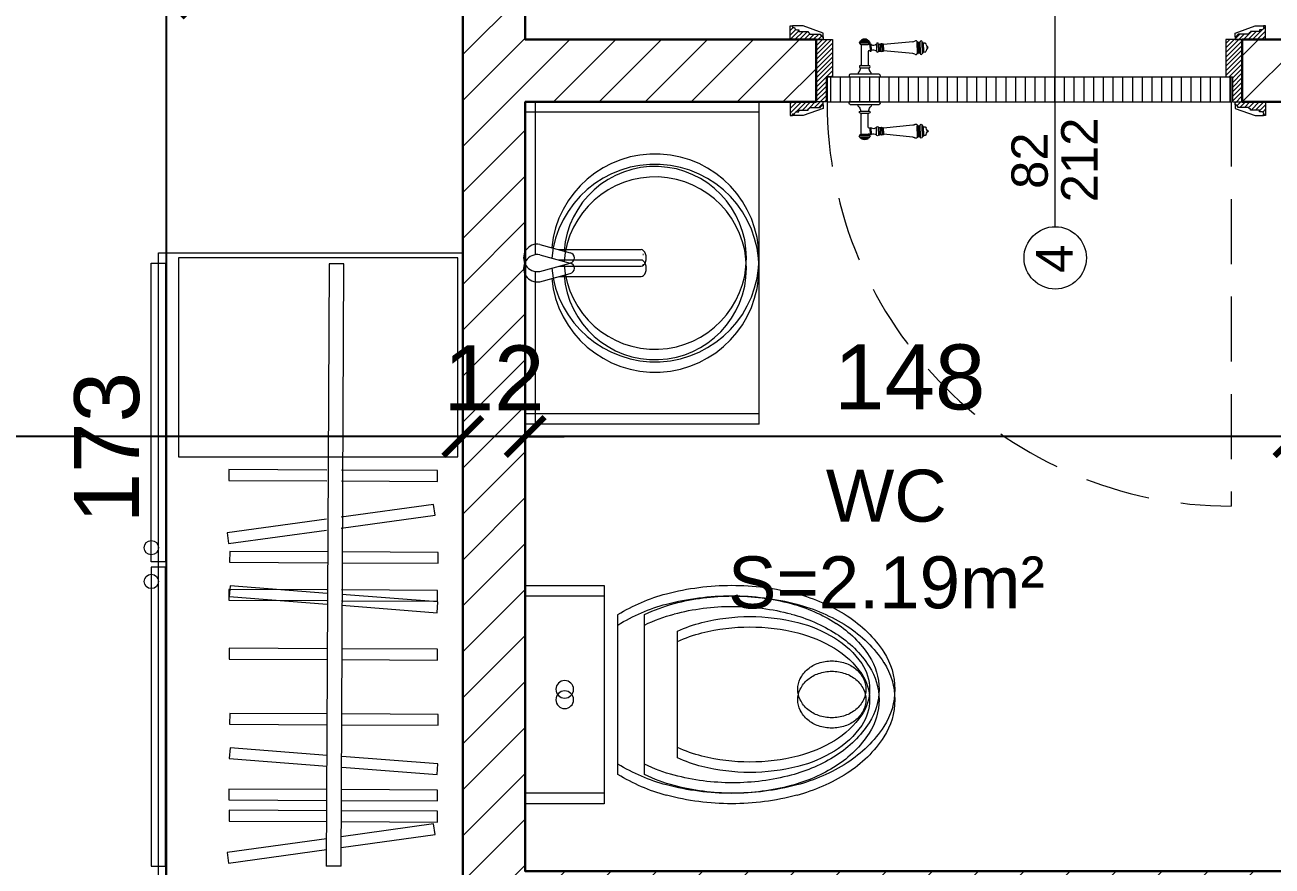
# Model space of a CAD drawing. Header units: feet. Extents: x 92587 to 97987, y -55119 to -48334.
# Drawn here: x 93652.8 to 93892.9, y -51586.4 to -51424.6 of the extents above; entities that cross this region are included whole.
import ezdxf

# ---------------------------------------------------------------- set-up
doc = ezdxf.new("R2010")
doc.units = ezdxf.units.FT
doc.header["$LTSCALE"] = 50
doc.header["$MEASUREMENT"] = 0
doc.linetypes.add('CACHE', pattern=[0.375, 0.25, -0.125])
doc.linetypes.add('CONTINU', pattern=[0])
doc.layers.get('0').update_dxf_attribs({"color": 8})
for name, color, linetype, lineweight in [('BANJO', 160, 'Continuous', 9), ('door', 44, 'Continuous', 5), ('MACONNERIE COUPE', 7, 'Continuous', 30), ('MACONNERIE HACHURE', 253, 'Continuous', 13), ('mobilimi', 8, 'Continuous', 9)]:
    doc.layers.add(name, color=color, linetype=linetype, lineweight=lineweight)
doc.layers.add('BETON COUPE', color=3, linetype='CONTINU')
doc.layers.add('COTE 50ème', color=1, linetype='Continuous')
doc.layers.add('DEMOL', color=7, linetype='Continuous', lineweight=60, true_color=0xa87e00)
doc.styles.add('GENERATED_STYLE_1', font='arial.ttf')
doc.styles.add('RS_TEXT_1.50', font='arial.ttf', dxfattribs={"height": 12.5})
doc.styles.add('RS_TXT_50', font='arial.ttf', dxfattribs={"height": 12.5})
doc.dimstyles.new('RS_50CM_LINEAIRE', dxfattribs={"dimscale": 5, "dimtxt": 12.5, "dimasz": 1.5, "dimexe": 1, "dimexo": 2.5, "dimgap": 1, "dimtad": 1, "dimdec": 1, "dimrnd": 0.5, "dimdsep": 46, "dimtxsty": 'RS_TXT_50', "dimblk1": 'ARCHTICK', "dimblk2": 'ARCHTICK', "dimsah": 1, "dimcen": 2.5, "dimdle": 1, "dimclrt": 4, "dimadec": 0, "dimazin": 2, "dimtfac": 1, "dimtdec": 1, "dimtix": 1, "dimtmove": 2, "dimatfit": 3, "dimfxl": 1, "dimtolj": 1, "dimtzin": 0, "dimarcsym": 0})

# ---------------------------------------------------------------- blocks, each defined once
blk = doc.blocks.new('UniTAZZ_3')
at = {"layer": 'BANJO'}
for p, q in [((-152, 200), (-152, -200)), ((0, 200), (-152, 200)), ((0, -200), (0, 200)), ((-229.8, -144), (-229.8, 143.8)), ((-178.5, -143.6), (-178.5, 143.6)), ((-293.4, -111.7), (-293.4, 111.9)), ((-152, -200), (0, -200))]:
    blk.add_line(p, q, dxfattribs=at)
blk.add_circle((-76, 0), 17, dxfattribs=at)
for centre, radius, start, end in [((-397.3, -291.1), 491.2, 90, 104.7867), ((-397.3, -291.1), 491.2, 75.2133, 90), ((-435.1, -147.6), 342.9, 104.7867, 122.5078), ((-399.2, -261.3), 440.9, 90, 104.7867), ((-399.2, -261.3), 440.9, 75.2133, 90), ((-359.4, -147.6), 342.9, 58.1489, 75.2133), ((-433.2, -132.6), 307.7, 104.7867, 122.5078), ((-365.2, -132.6), 307.7, 63.9053, 75.2133), ((-492.9, -57), 235.4, 122.5078, 146.9765), ((-485, -51.2), 211.3, 122.5078, 146.9765), ((-462, -120.6), 256.9, 104.1209, 121.2723), ((-432.4, -238.1), 378.1, 90, 104.1209), ((-432.4, -238.1), 378.1, 75.8791, 90), ((-402.8, -120.6), 256.9, 64.7964, 75.8791), ((-507, -46.4), 170.2, 121.2723, 145.7058), ((-580.5, 0), 130.9, 146.9765, 180), ((-563.6, -0.1), 117.5, 146.9765, 180), ((-575.2, 0.1), 87.7, 145.7058, 180), ((-594.2, -11.9), 66, 109.092, 129.8827), ((-590.2, -23.4), 78.1, 90, 109.092), ((-590.2, -23.4), 78.1, 70.908, 90), ((-586.2, -11.9), 66, 50.1173, 70.908), ((-600.3, -4.6), 56.5, 129.8827, 153.6325), ((-580.1, -4.6), 56.5, 26.3675, 50.1173), ((-580.5, 0), 130.9, 180, 213.0235), ((-575.2, 0.1), 87.7, 180, 214.2942), ((-609.7, 0.1), 46, 153.6325, 180), ((-609.7, 0.1), 46, 180, 206.3675), ((-570.7, 0.1), 46, 0, 26.3675), ((-570.7, 0.1), 46, 333.6325, 0), ((-563.6, -0.1), 117.5, 180, 213.0235), ((-600.3, 4.7), 56.5, 206.3675, 230.1173), ((-580.1, 4.7), 56.5, 309.8827, 333.6325), ((-594.2, 12), 66, 230.1173, 250.908), ((-586.2, 12), 66, 289.092, 309.8827), ((-492.9, 57), 235.4, 213.0235, 237.4922), ((-485, 51), 211.3, 213.0235, 237.4922), ((-507, 46.6), 170.2, 214.2942, 238.7277), ((-590.2, 23.5), 78.1, 250.908, 270), ((-590.2, 23.5), 78.1, 270, 289.092), ((-462, 120.7), 256.9, 238.7277, 255.8791), ((-402.8, 120.7), 256.9, 284.1209, 295.2036), ((-435.1, 147.6), 342.9, 237.4922, 255.2133), ((-433.2, 132.3), 307.7, 237.4922, 255.2133), ((-432.4, 238.2), 378.1, 255.8791, 270), ((-432.4, 238.2), 378.1, 270, 284.1209), ((-365.2, 132.3), 307.7, 284.7867, 296.0947), ((-359.4, 147.6), 342.9, 284.7867, 301.8511), ((-399.2, 261.1), 440.9, 255.2133, 270), ((-399.2, 261.1), 440.9, 270, 284.7867), ((-397.3, 291.1), 491.2, 255.2133, 270), ((-397.3, 291.1), 491.2, 270, 284.7867)]:
    blk.add_arc(centre, radius, start, end, dxfattribs=at)
blk = doc.blocks.new('Lav60')
at = {"layer": 'BANJO', "linetype": 'Continuous'}
for p, q in [((-54.27, 55.4), (-54.27, 84.18)), ((-54.27, 84.18), (-54.27, 55.4)), ((-52.27, 56.8), (-52.27, 84.18)), ((-9.27, 24.18), (-9.27, 84.18)), ((-51.47, 56.78), (-45.6, 55.16)), ((-47.77, 55.78), (-31.97, 55.78)), ((-54.27, 24.18), (-54.27, 52.96)), ((-54.27, 52.96), (-54.27, 24.18)), ((-51.47, 51.58), (-45.6, 53.19)), ((-31.61, 54.81), (-31.61, 54.8)), ((-31.5, 54.81), (-31.61, 54.81)), ((-31.61, 54.8), (-31.5, 54.8)), ((-31.5, 54.8), (-31.5, 54.81)), ((-52.27, 24.18), (-52.27, 51.56)), ((-47.79, 52.59), (-31.97, 52.59))]:
    blk.add_line(p, q, dxfattribs=at)
at = {"layer": 'BANJO'}
for p, q in [((-9.27, 84.18), (-54.27, 84.18)), ((-9.27, 24.18), (-9.27, 84.18)), ((-9.27, 24.18), (-54.27, 24.18))]:
    blk.add_line(p, q, dxfattribs=at)
at = {"layer": 'BANJO', "linetype": 'Continuous'}
for centre, radius, start, end in [((-29.27, 54.18), 20, 185.6501, 174.3498), ((-29.27, 54.18), 17.58, 184.3007, 175.6991), ((-51.93, 54.18), 2.64, 79.9737, 280.0262), ((-45.78, 54.18), 1, 280.3543, 79.6456)]:
    blk.add_arc(centre, radius, start, end, dxfattribs=at)
blk.add_ellipse((-31.97, 54.18), major_axis=(0, -1.59), ratio=0.623935, start_param=0, end_param=3.141593, dxfattribs=at)
blk = doc.blocks.new('door900')
at = {"color": 0}
for p, q in [((-9.3, 67.7), (9.3, 67.7)), ((9.3, 65.2), (-9.3, 65.2)), ((-6.8, 71.5), (-6.8, 70.2)), ((-5.5, 71.5), (-6.8, 71.5)), ((-6.8, 70.2), (6.8, 70.2)), ((-6.8, 62.7), (-6.8, 24)), ((-6.8, 62.7), (6.8, 62.7)), ((-5.5, 71.5), (5.5, 71.5)), ((5.5, 71.5), (6.8, 71.5)), ((6.8, 71.5), (6.8, 70.2)), ((8.7, 62.7), (6.8, 62.7)), ((6.8, 49.1), (6.8, 24)), ((8.7, 50.9), (8.7, 50.9)), ((10.5, 56.8), (10.5, 62.5)), ((10.5, 56.8), (10.5, 51.1)), ((12.7, 56.8), (12.7, 62.5)), ((12.7, 56.8), (12.7, 51.1)), ((22.5, 63.8), (22.5, 49.8)), ((26.5, 56.8), (26.5, 63.8)), ((26.5, 63.8), (29.1, 63.8)), ((26.5, 63.8), (29.1, 63.8)), ((26.5, 56.8), (26.5, 49.8)), ((26.5, 49.8), (29.1, 49.8)), ((26.5, 49.8), (29.1, 49.8)), ((29.1, 63.8), (29.1, 62.8)), ((29.1, 62.8), (29.1, 56.8)), ((29.1, 50.8), (29.1, 56.8)), ((29.1, 50.8), (29.1, 49.8)), ((29.1, 49.8), (29.1, 49.8)), ((31.1, 62.8), (31.1, 56.8)), ((31.1, 50.8), (31.1, 56.8)), ((34.1, 56.8), (34.1, 62.8)), ((34.1, 62.8), (34.1, 56.8)), ((34.1, 50.8), (34.1, 56.8)), ((34.1, 56.8), (34.1, 50.8)), ((92.8, 68.1), (36.2, 62.8)), ((36.2, 56.8), (36.2, 62.8)), ((36.2, 56.8), (36.2, 50.8)), ((92.8, 45.5), (36.2, 50.8)), ((101.2, 67.3), (103.2, 68)), ((101.2, 56.8), (101.2, 67.3)), ((101.2, 56.8), (101.2, 46.3)), ((103.2, 68), (103.2, 67.7)), ((103.2, 56.8), (103.2, 68)), ((103.2, 56.8), (103.2, 46.3)), ((106.5, 68), (105.5, 67.3)), ((105.5, 56.8), (105.5, 67.3)), ((105.5, 56.8), (105.5, 46.3)), ((106.5, 56.8), (106.5, 68)), ((106.5, 56.8), (106.5, 45.7)), ((110.7, 68), (111.8, 67.3)), ((110.7, 56.8), (110.7, 68)), ((110.7, 56.8), (110.7, 45.7)), ((111.8, 56.8), (111.8, 67.3)), ((111.8, 66.2), (113.3, 66.2)), ((111.8, 56.8), (111.8, 46.3)), ((113.3, 56.8), (113.3, 66.2)), ((113.3, 56.8), (113.3, 47.5)), ((120.5, 56.8), (120.5, 58.6)), ((120.5, 56.8), (120.5, 55)), ((101.2, 46.3), (103.2, 45.7)), ((103.2, 45.9), (103.2, 45.7)), ((106.5, 45.7), (105.5, 46.3)), ((110.7, 45.7), (111.8, 46.3)), ((111.8, 47.5), (113.3, 47.5)), ((-30, 3), (-30, 0)), ((30, 0), (-30, 0)), ((27, 6), (-27, 6)), ((-8.3, 22.3), (8.3, 22.3)), ((-8.3, 18.3), (8.3, 18.3)), ((30, 3), (30, 0))]:
    blk.add_line(p, q, dxfattribs=at)
for centre, radius, start, end in [((0, 64), 9.29, 53.4104, 126.5896), ((-9.3, 66.5), 1.25, 90, 270), ((-6.8, 67.7), 2.51, 90.115, 179.885), ((-6.8, 65.2), 2.51, 180.115, 269.885), ((6.8, 67.7), 2.51, 0.115, 89.885), ((6.8, 65.2), 2.51, 270.115, 359.885), ((8.7, 49), 1.91, 88.7426, 178.1515), ((8.6, 64.9), 2.15, 272.7029, 297.6142), ((8.6, 48.8), 2.15, 62.3858, 87.2971), ((9.3, 66.5), 1.25, 270, 90), ((10, 62.5), 0.561, 3.7097, 127.9634), ((10, 51.1), 0.561, 232.0366, 356.2903), ((11.6, 62.5), 1.1, 0.0106, 179.9894), ((11.6, 51.1), 1.1, 180.0106, 359.9894), ((16.7, 70.5), 8.83, 243.5466, 311.3694), ((16.7, 43.2), 8.83, 48.6306, 116.4534), ((24.5, 63.7), 2.01, 4.1469, 175.8531), ((24.5, 50), 2.01, 184.1469, 355.8531), ((30.1, 62.8), 1.03, 0, 180.0014), ((30.1, 50.8), 1.03, 179.9972, 0), ((32.6, 62.8), 1.48, 0, 180), ((32.6, 50.8), 1.48, 180, 0), ((35.2, 62.8), 1.03, 0, 180), ((32.6, 62.8), 1.48, 1.563306237032948e-10, 2.08440831604393e-10), ((35.2, 50.8), 1.03, 180, 0), ((93.1, 72.5), 4.4, 266.3976, 315.6468), ((98.3, 67.4), 2.89, 358.3861, 135.6468), ((104.3, 67.6), 1.15, 170.914, 348.1019), ((108.6, 68), 2.1, 0, 180), ((115.5, 62.5), 2.84, 13.4568, 140.4953), ((115.5, 51.2), 2.84, 219.5047, 346.5432), ((127.9, 65.2), 9.88, 191.9991, 221.6757), ((127.9, 48.5), 9.88, 138.3243, 168.0009), ((120.5, 56.8), 1.79, 0, 90), ((120.5, 56.8), 1.79, 270, 0), ((-8.5, 24), 1.71, 275.059, 359.7825), ((8.5, 24), 1.71, 180.2175, 264.941), ((93.1, 41.1), 4.4, 44.3532, 93.6024), ((98.3, 46.2), 2.89, 224.3532, 1.6139), ((104.3, 46.1), 1.15, 11.8981, 189.086), ((108.6, 45.7), 2.1, 180, 0), ((-27, 3), 3, 90, 180), ((-6.8, 6), 6, 130.5908, 180), ((-16.6, 16.6), 8.41, 314.3689, 12.0705), ((-8.3, 20.3), 2, 90, 270), ((16.6, 16.6), 8.41, 167.9295, 225.6311), ((8.3, 20.3), 2, 270, 90), ((6.8, 6), 6, 0, 49.4092), ((27, 3), 3, 0, 90)]:
    blk.add_arc(centre, radius, start, end, dxfattribs=at)
blk = doc.blocks.new('_ArchTick')
at = {"color": 0, "linetype": 'ByBlock', "const_width": 0.15}
blk.add_lwpolyline([(-0.5, -0.5), (0.5, 0.5)], dxfattribs=at)
blk = doc.blocks.new('*D792')
at = {"layer": 'COTE 50ème', "color": 0, "lineweight": -2, "ltscale": 0.5, "transparency": 16777216}
for p, q in [((93897.11, -51518.83), (93897.11, -51498.73)), ((93909.11, -51518.83), (93909.11, -51498.73)), ((93897.11, -51503.73), (93889.61, -51503.73)), ((93909.11, -51503.73), (93897.11, -51503.73)), ((93909.11, -51503.73), (93916.61, -51503.73))]:
    blk.add_line(p, q, dxfattribs=at)
at = {"layer": 'Defpoints', "color": 0, "ltscale": 0.5, "transparency": 16777216}
for p in [(93897.11, -51503.73), (93897.11, -51531.33), (93909.11, -51531.33)]:
    blk.add_point(p, dxfattribs=at)
at = {"layer": 'COTE 50ème', "color": 0, "lineweight": -2, "ltscale": 0.5, "transparency": 16777216, "xscale": 7.5, "yscale": 7.5, "zscale": 7.5}
blk.add_blockref('_ArchTick', (93897.11, -51503.73), dxfattribs=at)
at = {"layer": 'COTE 50ème', "color": 0, "lineweight": -2, "ltscale": 0.5, "transparency": 16777216, "xscale": 7.5, "yscale": 7.5, "zscale": 7.5, "rotation": 180}
blk.add_blockref('_ArchTick', (93909.11, -51503.73), dxfattribs=at)
at = {"layer": 'COTE 50ème', "color": 4, "lineweight": 5, "ltscale": 0.5, "transparency": 16777216, "insert": (93903.11, -51492.45), "char_height": 12.5, "attachment_point": 5, "style": 'RS_TXT_50'}
blk.add_mtext('\\A1;12', dxfattribs=at)
blk = doc.blocks.new('*D793')
at = {"layer": 'COTE 50ème', "color": 0, "lineweight": -2, "ltscale": 0.5, "transparency": 16777216}
for p, q in [((93749.11, -51518.83), (93749.11, -51498.73)), ((93897.11, -51518.83), (93897.11, -51498.73)), ((93902.11, -51503.73), (93744.11, -51503.73))]:
    blk.add_line(p, q, dxfattribs=at)
at = {"layer": 'Defpoints', "color": 0, "ltscale": 0.5, "transparency": 16777216}
for p in [(93749.11, -51503.73), (93749.11, -51531.33), (93897.11, -51531.33)]:
    blk.add_point(p, dxfattribs=at)
at = {"layer": 'COTE 50ème', "color": 0, "lineweight": -2, "ltscale": 0.5, "transparency": 16777216, "xscale": 7.5, "yscale": 7.5, "zscale": 7.5, "rotation": 180}
blk.add_blockref('_ArchTick', (93749.11, -51503.73), dxfattribs=at)
at = {"layer": 'COTE 50ème', "color": 0, "lineweight": -2, "ltscale": 0.5, "transparency": 16777216, "xscale": 7.5, "yscale": 7.5, "zscale": 7.5}
blk.add_blockref('_ArchTick', (93897.11, -51503.73), dxfattribs=at)
at = {"layer": 'COTE 50ème', "color": 4, "lineweight": 5, "ltscale": 0.5, "transparency": 16777216, "insert": (93823.11, -51492.35), "char_height": 12.5, "attachment_point": 5, "style": 'RS_TXT_50'}
blk.add_mtext('\\A1;148', dxfattribs=at)
blk = doc.blocks.new('*D794')
at = {"layer": 'COTE 50ème', "color": 0, "lineweight": -2, "ltscale": 0.5, "transparency": 16777216}
for p, q in [((93737.11, -51518.83), (93737.11, -51498.73)), ((93749.11, -51518.83), (93749.11, -51498.73)), ((93737.11, -51503.73), (93729.61, -51503.73)), ((93749.11, -51503.73), (93737.11, -51503.73)), ((93749.11, -51503.73), (93756.61, -51503.73))]:
    blk.add_line(p, q, dxfattribs=at)
at = {"layer": 'Defpoints', "color": 0, "ltscale": 0.5, "transparency": 16777216}
for p in [(93737.11, -51503.73), (93737.11, -51531.33), (93749.11, -51531.33)]:
    blk.add_point(p, dxfattribs=at)
at = {"layer": 'COTE 50ème', "color": 0, "lineweight": -2, "ltscale": 0.5, "transparency": 16777216, "xscale": 7.5, "yscale": 7.5, "zscale": 7.5}
blk.add_blockref('_ArchTick', (93737.11, -51503.73), dxfattribs=at)
at = {"layer": 'COTE 50ème', "color": 0, "lineweight": -2, "ltscale": 0.5, "transparency": 16777216, "xscale": 7.5, "yscale": 7.5, "zscale": 7.5, "rotation": 180}
blk.add_blockref('_ArchTick', (93749.11, -51503.73), dxfattribs=at)
at = {"layer": 'COTE 50ème', "color": 4, "lineweight": 5, "ltscale": 0.5, "transparency": 16777216, "insert": (93743.11, -51492.45), "char_height": 12.5, "attachment_point": 5, "style": 'RS_TXT_50'}
blk.add_mtext('\\A1;12', dxfattribs=at)
blk = doc.blocks.new('*D795')
at = {"layer": 'COTE 50ème', "color": 0, "lineweight": -2, "ltscale": 0.5, "transparency": 16777216}
for p, q in [((93404.11, -51534.4), (93404.11, -51498.73)), ((93737.11, -51518.83), (93737.11, -51498.73)), ((93742.11, -51503.73), (93399.11, -51503.73))]:
    blk.add_line(p, q, dxfattribs=at)
at = {"layer": 'Defpoints', "color": 0, "ltscale": 0.5, "transparency": 16777216}
for p in [(93404.11, -51503.73), (93737.11, -51531.33), (93404.11, -51546.9)]:
    blk.add_point(p, dxfattribs=at)
at = {"layer": 'COTE 50ème', "color": 0, "lineweight": -2, "ltscale": 0.5, "transparency": 16777216, "xscale": 7.5, "yscale": 7.5, "zscale": 7.5, "rotation": 180}
blk.add_blockref('_ArchTick', (93404.11, -51503.73), dxfattribs=at)
at = {"layer": 'COTE 50ème', "color": 0, "lineweight": -2, "ltscale": 0.5, "transparency": 16777216, "xscale": 7.5, "yscale": 7.5, "zscale": 7.5}
blk.add_blockref('_ArchTick', (93737.11, -51503.73), dxfattribs=at)
at = {"layer": 'COTE 50ème', "color": 4, "lineweight": 5, "ltscale": 0.5, "transparency": 16777216, "insert": (93570.61, -51492.34), "char_height": 12.5, "attachment_point": 5, "style": 'RS_TXT_50'}
blk.add_mtext('\\A1;333', dxfattribs=at)
blk = doc.blocks.new('*D850')
at = {"layer": 'COTE 50ème', "color": 0, "lineweight": -2, "ltscale": 0.5, "transparency": 16777216}
for p, q in [((93680.01, -51414.36), (93680.01, -51597.36)), ((93724.61, -51419.36), (93675.01, -51419.36)), ((93718.73, -51592.36), (93675.01, -51592.36))]:
    blk.add_line(p, q, dxfattribs=at)
at = {"layer": 'Defpoints', "color": 0, "ltscale": 0.5, "transparency": 16777216}
for p in [(93737.11, -51419.36), (93680.01, -51592.36), (93731.23, -51592.36)]:
    blk.add_point(p, dxfattribs=at)
at = {"layer": 'COTE 50ème', "color": 0, "lineweight": -2, "ltscale": 0.5, "transparency": 16777216, "xscale": 7.5, "yscale": 7.5, "zscale": 7.5}
for p, rotation in [((93680.01, -51419.36), 90), ((93680.01, -51592.36), 270)]:
    blk.add_blockref('_ArchTick', p, dxfattribs=dict(at, rotation=rotation))
at = {"layer": 'COTE 50ème', "color": 4, "lineweight": 5, "ltscale": 0.5, "transparency": 16777216, "insert": (93668.63, -51505.86), "char_height": 12.5, "attachment_point": 5, "rotation": 90, "style": 'RS_TXT_50'}
blk.add_mtext('\\A1;173', dxfattribs=at)
blk = doc.blocks.new('*D851')
at = {"layer": 'COTE 50ème', "color": 0, "lineweight": -2, "ltscale": 0.5, "transparency": 16777216}
for p, q in [((93680.01, -51592.36), (93680.01, -51584.86)), ((93718.73, -51592.36), (93675.01, -51592.36)), ((93680.01, -51592.36), (93680.01, -51612.36)), ((93718.73, -51612.36), (93675.01, -51612.36)), ((93680.01, -51612.36), (93680.01, -51619.86))]:
    blk.add_line(p, q, dxfattribs=at)
at = {"layer": 'Defpoints', "color": 0, "ltscale": 0.5, "transparency": 16777216}
for p in [(93731.23, -51592.36), (93680.01, -51612.36), (93731.23, -51612.36)]:
    blk.add_point(p, dxfattribs=at)
at = {"layer": 'COTE 50ème', "color": 0, "lineweight": -2, "ltscale": 0.5, "transparency": 16777216, "xscale": 7.5, "yscale": 7.5, "zscale": 7.5}
for p, rotation in [((93680.01, -51592.36), 270), ((93680.01, -51612.36), 90)]:
    blk.add_blockref('_ArchTick', p, dxfattribs=dict(at, rotation=rotation))
at = {"layer": 'COTE 50ème', "color": 4, "lineweight": 5, "ltscale": 0.5, "transparency": 16777216, "insert": (93668.63, -51602.36), "char_height": 12.5, "attachment_point": 5, "rotation": 90, "style": 'RS_TXT_50'}
blk.add_mtext('\\A1;20', dxfattribs=at)
blk = doc.blocks.new('*D556')
at = {"layer": 'COTE 50ème', "color": 0, "lineweight": -2, "ltscale": 0.5, "transparency": 16777216}
for p, q in [((93749.11, -51414.86), (93749.11, -51396.71)), ((93909.11, -51414.86), (93909.11, -51396.71)), ((93744.11, -51401.71), (93914.11, -51401.71))]:
    blk.add_line(p, q, dxfattribs=at)
at = {"layer": 'Defpoints', "color": 0, "ltscale": 0.5, "transparency": 16777216}
for p in [(93909.11, -51401.71), (93749.11, -51427.36), (93909.11, -51427.36)]:
    blk.add_point(p, dxfattribs=at)
at = {"layer": 'COTE 50ème', "color": 0, "lineweight": -2, "ltscale": 0.5, "transparency": 16777216, "xscale": 7.5, "yscale": 7.5, "zscale": 7.5, "rotation": 180}
blk.add_blockref('_ArchTick', (93749.11, -51401.71), dxfattribs=at)
at = {"layer": 'COTE 50ème', "color": 0, "lineweight": -2, "ltscale": 0.5, "transparency": 16777216, "xscale": 7.5, "yscale": 7.5, "zscale": 7.5}
blk.add_blockref('_ArchTick', (93909.11, -51401.71), dxfattribs=at)
at = {"layer": 'COTE 50ème', "color": 4, "lineweight": 5, "ltscale": 0.5, "transparency": 16777216, "insert": (93829.11, -51390.33), "char_height": 12.5, "attachment_point": 5, "style": 'RS_TXT_50'}
blk.add_mtext('\\A1;160', dxfattribs=at)

msp = doc.modelspace()

# ---------------------------------------------------------------- hatches: boundary and pattern name
at = {"layer": 'door'}
h = msp.add_hatch(dxfattribs=at)
h.set_pattern_fill('ANSI31', color=256, scale=5, angle=900)
h.set_pattern_definition([(225, (242980.3773, -108402.3326), (0.4419417382, -0.4419417382), [])])
h.paths.add_polyline_path([(93805.12, -51427.36), (93808.26, -51427.36), (93808.26, -51434.54), (93807.01, -51434.54), (93807.01, -51439.36), (93805.12, -51439.36)])
edge = h.paths.add_edge_path()
edge.add_line((93801.37, -51425.48), (93801.79, -51425.48))
edge.add_line((93801.79, -51425.48), (93801.79, -51425.79))
edge.add_line((93801.79, -51425.79), (93803.55, -51425.79))
edge.add_line((93803.55, -51425.79), (93803.55, -51426))
edge.add_arc((93803.55, -51426.31), 0.314, 0, 90, ccw=False)
edge.add_line((93803.86, -51426.31), (93805.96, -51426.31))
edge.add_line((93805.96, -51426.31), (93805.96, -51426.52))
edge.add_arc((93805.96, -51426.84), 0.314, 0, 90, ccw=False)
edge.add_line((93806.27, -51426.84), (93806.48, -51426.84))
edge.add_line((93806.48, -51426.84), (93806.48, -51427.36))
edge.add_line((93806.48, -51427.36), (93800.12, -51427.36))
edge.add_line((93800.12, -51427.36), (93800.12, -51424.74))
edge.add_line((93800.12, -51424.74), (93800.53, -51424.74))
edge.add_line((93800.53, -51424.74), (93800.53, -51425.06))
edge.add_line((93800.53, -51425.06), (93800.95, -51425.06))
edge.add_arc((93801.37, -51425.06), 0.419, 180, 270)
edge = h.paths.add_edge_path()
edge.add_line((93801.37, -51441.25), (93801.79, -51441.25))
edge.add_line((93801.79, -51441.25), (93801.79, -51440.93))
edge.add_line((93801.79, -51440.93), (93803.55, -51440.93))
edge.add_line((93803.55, -51440.93), (93803.55, -51440.72))
edge.add_arc((93803.55, -51440.41), 0.314, 270, 360)
edge.add_line((93803.86, -51440.41), (93805.96, -51440.41))
edge.add_line((93805.96, -51440.41), (93805.96, -51440.2))
edge.add_arc((93805.96, -51439.89), 0.314, 270, 360)
edge.add_line((93806.27, -51439.89), (93806.48, -51439.89))
edge.add_line((93806.48, -51439.89), (93806.48, -51439.36))
edge.add_line((93806.48, -51439.36), (93800.12, -51439.36))
edge.add_line((93800.12, -51439.36), (93800.12, -51441.98))
edge.add_line((93800.12, -51441.98), (93800.53, -51441.98))
edge.add_line((93800.53, -51441.98), (93800.53, -51441.67))
edge.add_line((93800.53, -51441.67), (93800.95, -51441.67))
edge.add_arc((93801.37, -51441.67), 0.419, 90, 180, ccw=False)
h = msp.add_hatch(dxfattribs=at)
h.set_pattern_fill('ANSI31', color=256, scale=5, angle=900)
h.set_pattern_definition([(225, (242970.3654, -108402.3326), (0.4419417382, -0.4419417382), [])])
edge = h.paths.add_edge_path()
edge.add_line((93890.86, -51425.48), (93890.44, -51425.48))
edge.add_line((93890.44, -51425.48), (93890.44, -51425.79))
edge.add_line((93890.44, -51425.79), (93888.68, -51425.79))
edge.add_line((93888.68, -51425.79), (93888.68, -51426))
edge.add_arc((93888.68, -51426.31), 0.314, 90, 180)
edge.add_line((93888.37, -51426.31), (93886.27, -51426.31))
edge.add_line((93886.27, -51426.31), (93886.27, -51426.52))
edge.add_arc((93886.27, -51426.84), 0.314, 90, 180)
edge.add_line((93885.96, -51426.84), (93885.75, -51426.84))
edge.add_line((93885.75, -51426.84), (93885.75, -51427.36))
edge.add_line((93885.75, -51427.36), (93891.61, -51427.36))
edge.add_line((93891.61, -51427.36), (93891.61, -51424.74))
edge.add_line((93891.61, -51424.74), (93891.2, -51424.74))
edge.add_line((93891.2, -51424.74), (93891.2, -51425.06))
edge.add_line((93891.2, -51425.06), (93891.28, -51425.06))
edge.add_arc((93890.86, -51425.06), 0.419, -90, 0, ccw=False)
h.paths.add_polyline_path([(93887.11, -51427.36), (93883.97, -51427.36), (93883.97, -51434.54), (93885.22, -51434.54), (93885.22, -51439.36), (93887.11, -51439.36)])
edge = h.paths.add_edge_path()
edge.add_line((93890.86, -51441.25), (93890.44, -51441.25))
edge.add_line((93890.44, -51441.25), (93890.44, -51440.93))
edge.add_line((93890.44, -51440.93), (93888.68, -51440.93))
edge.add_line((93888.68, -51440.93), (93888.68, -51440.72))
edge.add_arc((93888.68, -51440.41), 0.314, 180, 270, ccw=False)
edge.add_line((93888.37, -51440.41), (93886.27, -51440.41))
edge.add_line((93886.27, -51440.41), (93886.27, -51440.2))
edge.add_arc((93886.27, -51439.89), 0.314, 180, 270, ccw=False)
edge.add_line((93885.96, -51439.89), (93885.75, -51439.89))
edge.add_line((93885.75, -51439.89), (93885.75, -51439.36))
edge.add_line((93885.75, -51439.36), (93891.61, -51439.36))
edge.add_line((93891.61, -51439.36), (93891.61, -51441.98))
edge.add_line((93891.61, -51441.98), (93891.2, -51441.98))
edge.add_line((93891.2, -51441.98), (93891.2, -51441.67))
edge.add_line((93891.2, -51441.67), (93891.28, -51441.67))
edge.add_arc((93890.86, -51441.67), 0.419, 360, 450)
h = msp.add_hatch(dxfattribs=at)
h.set_pattern_fill('ANSI31', color=256, scale=15, angle=405)
h.set_pattern_definition([(90, (49471.6622, -152449.765), (-1.875, 2e-15), [])])
h.paths.add_polyline_path([(93885.01, -51434.6), (93807.22, -51434.6), (93807.22, -51439.31), (93885.01, -51439.31)])
at = {"layer": 'MACONNERIE HACHURE'}
h = msp.add_hatch(dxfattribs=at)
h.set_pattern_fill('ANSI31', color=256, scale=50, style=0)
h.set_pattern_definition([(45, (0, 5835.283), (-4.41941738, 4.41941738), [])])
h.paths.add_polyline_path([(93729.11, -50527.36), (93729.11, -50358.36), (93801.11, -50358.36), (93801.11, -50337.36), (93779.11, -50337.36), (93779.11, -50332.36), (93959.11, -50332.36), (93959.11, -50344.36), (93909.11, -50344.36), (93909.11, -50517.36), (93887.11, -50517.36), (93887.11, -50505.36), (93897.11, -50505.36), (93897.11, -50344.36), (93806.11, -50344.36), (93806.11, -50363.36), (93749.11, -50363.36), (93749.11, -50505.36), (93805.11, -50505.36), (93805.11, -50517.36), (93741.11, -50517.36), (93741.11, -50527.36)])
h.paths.add_polyline_path([(94298.94, -51192.36), (94249.11, -51192.36), (94249.11, -51152.36), (94298.94, -51152.36)])
h.paths.add_polyline_path([(94459.11, -51192.36), (94419.11, -51192.36), (94419.11, -51152.36), (94459.11, -51152.36)])
h.paths.add_polyline_path([(94319.11, -51547.36), (94229.11, -51547.36), (94229.11, -51487.36), (94076.11, -51487.36), (94076.11, -51547.36), (94064.11, -51547.36), (94064.11, -51427.36), (94084.11, -51427.36), (94084.11, -51462.36), (94249.11, -51462.36), (94249.11, -51511.36), (94319.11, -51511.36), (94319.11, -51462.36), (94354.11, -51462.36), (94354.11, -51482.36), (94344.11, -51482.36), (94344.11, -51532.36), (94319.11, -51532.36), (94319.11, -51516.36), (94249.11, -51516.36), (94249.11, -51542.36), (94319.11, -51542.36)])
h.paths.add_polyline_path([(93749.11, -49932.36), (93849.11, -49932.36), (93849.11, -49907.36), (93749.11, -49907.36)])
h.paths.add_polyline_path([(93514.11, -51940.47), (93489.11, -51940.47), (93489.11, -51987.36), (93514.11, -51987.36)])
h.paths.add_polyline_path([(93514.11, -50042.36), (93489.11, -50042.36), (93489.11, -50022.36), (93514.11, -50022.36)])
h.paths.add_polyline_path([(94196.61, -51192.36), (94214.11, -51192.36), (94214.11, -51172.36), (94196.61, -51172.36)])
h.paths.add_polyline_path([(93874.11, -51305.36), (93864.11, -51305.36), (93864.11, -51317.36), (93904.11, -51317.36), (93904.11, -51305.36), (93894.11, -51305.36), (93894.11, -50987.36), (94064.11, -50987.36), (94064.11, -51305.36), (93986.1, -51305.36), (93986.1, -51317.36), (94064.11, -51317.36), (94064.11, -51327.36), (94084.11, -51327.36), (94084.11, -51192.36), (94096.61, -51192.36), (94096.61, -51172.36), (94084.11, -51172.36), (94084.11, -50957.36), (94063.11, -50957.36), (94063.11, -50627.36), (93965.1, -50627.36), (93965.1, -50639.36), (94043.11, -50639.36), (94043.11, -50957.36), (93873.11, -50957.36), (93873.11, -50639.36), (93883.11, -50639.36), (93883.11, -50627.36), (93843.11, -50627.36), (93843.11, -50639.36), (93853.11, -50639.36), (93853.11, -50957.36), (93514.11, -50957.36), (93514.11, -50912.36), (93489.11, -50912.36), (93489.11, -50962.36), (93379.11, -50962.36), (93379.11, -50982.36), (93489.11, -50982.36), (93489.11, -51032.36), (93514.11, -51032.36), (93514.11, -50987.36), (93874.11, -50987.36)])
h.paths.add_polyline_path([(93706.11, -50332.36), (93706.11, -50352.36), (93404.11, -50352.36), (93404.11, -50417.36), (93379.11, -50417.36), (93379.11, -50327.36), (93489.11, -50327.36), (93489.11, -50312.36), (93514.11, -50312.36), (93514.11, -50332.36)])
h.paths.add_polyline_path([(94149.11, -50235.36), (94174.11, -50235.36), (94174.11, -50513.36), (94226.11, -50513.36), (94226.11, -50535.36), (94214.11, -50535.36), (94214.11, -50525.36), (94089.11, -50525.36), (94089.11, -50513.36), (94149.11, -50513.36)])
h.paths.add_polyline_path([(94174.11, -50162.36), (94174.11, -50142.36), (94224.11, -50142.36), (94224.11, -50022.36), (94249.11, -50022.36), (94249.11, -50137.36), (94266.61, -50137.36), (94266.61, -50162.36)])
h.paths.add_polyline_path([(93514.11, -49972.36), (93514.11, -49932.36), (93569.11, -49932.36), (93569.11, -49907.36), (93489.11, -49907.36), (93489.11, -49972.36)])
h.paths.add_polyline_path([(94089.11, -49932.36), (94029.11, -49932.36), (94029.11, -49907.36), (94114.11, -49907.36), (94114.11, -49972.36), (94114.11, -49972.36), (94114.11, -50022.36), (94089.11, -50022.36)])
h.paths.add_polyline_path([(93514.11, -51612.36), (93514.11, -51670.47), (93489.11, -51670.47), (93489.11, -51617.36), (93379.11, -51617.36), (93379.11, -51527.36), (93404.11, -51527.36), (93404.11, -51592.36), (93737.11, -51592.36), (93737.11, -51419.36), (93749.11, -51419.36), (93749.11, -51427.36), (93805.11, -51427.36), (93805.11, -51439.36), (93749.11, -51439.36), (93749.11, -51587.36), (93897.11, -51587.36), (93897.11, -51439.36), (93887.11, -51439.36), (93887.11, -51427.36), (93909.11, -51427.36), (93909.11, -51600.36), (93958.97, -51600.36), (93958.97, -51612.36)])
h.paths.add_polyline_path([(93749.11, -51285.36), (93749.11, -51305.36), (93772.11, -51305.36), (93772.11, -51317.36), (93749.11, -51317.36), (93749.11, -51327.36), (93737.11, -51327.36), (93737.11, -51297.36), (93514.11, -51297.36), (93514.11, -51285.36)], flags=17)
h.paths.add_polyline_path([(93729.11, -50647.36), (93514.11, -50647.36), (93514.11, -50659.36), (93741.11, -50659.36), (93741.11, -50639.36), (93751.11, -50639.36), (93751.11, -50627.36), (93741.11, -50627.36), (93741.11, -50619.36), (93729.11, -50619.36)])
h.paths.add_polyline_path([(94314.11, -50647.36), (94314.11, -50635.36), (94226.11, -50635.36), (94226.11, -50627.36), (94214.11, -50627.36), (94214.11, -50647.36)])
h.paths.add_polyline_path([(93404.11, -51297.36), (93379.11, -51297.36), (93379.11, -51347.36), (93404.11, -51347.36)])
h.paths.add_polyline_path([(93404.11, -50647.36), (93379.11, -50647.36), (93379.11, -50597.36), (93404.11, -50597.36)])
h.paths.add_polyline_path([(93514.11, -51247.36), (93489.11, -51247.36), (93489.11, -51192.47), (93514.11, -51192.47)], flags=17)
h.paths.add_polyline_path([(93514.11, -50697.36), (93489.11, -50697.36), (93489.11, -50752.25), (93514.11, -50752.25)], flags=17)
h.paths.add_polyline_path([(94659.28, -51192.36), (94709.11, -51192.36), (94709.11, -51152.36), (94659.28, -51152.36)])
h.paths.add_polyline_path([(94499.11, -51192.36), (94539.11, -51192.36), (94539.11, -51152.36), (94499.11, -51152.36)])
h.paths.add_polyline_path([(94344.11, -52012.36), (94364.11, -52012.36), (94364.11, -52037.36), (94344.11, -52037.36)])
h.paths.add_polyline_path([(94029.11, -52012.36), (94029.11, -52037.36), (94209.11, -52037.36), (94209.11, -52012.36)])
h.paths.add_polyline_path([(94639.11, -51547.36), (94729.11, -51547.36), (94729.11, -51487.36), (94882.11, -51487.36), (94882.11, -51547.36), (94894.11, -51547.36), (94894.11, -51427.36), (94874.11, -51427.36), (94874.11, -51462.36), (94709.11, -51462.36), (94709.11, -51511.36), (94639.11, -51511.36), (94639.11, -51462.36), (94454.11, -51462.36), (94454.11, -51482.36), (94614.11, -51482.36), (94614.11, -51532.36), (94639.11, -51532.36), (94639.11, -51516.36), (94709.11, -51516.36), (94709.11, -51542.36), (94639.11, -51542.36)])
h.paths.add_polyline_path([(95209.11, -49932.36), (95109.11, -49932.36), (95109.11, -49907.36), (95209.11, -49907.36)])
h.paths.add_polyline_path([(95444.11, -51940.47), (95469.11, -51940.47), (95469.11, -51987.36), (95444.11, -51987.36)])
h.paths.add_polyline_path([(95444.11, -50042.36), (95469.11, -50042.36), (95469.11, -50022.36), (95444.11, -50022.36)])
h.paths.add_polyline_path([(94761.61, -51192.36), (94744.11, -51192.36), (94744.11, -51172.36), (94761.61, -51172.36)])
h.paths.add_polyline_path([(94464.11, -50162.36), (94446.61, -50162.36), (94446.61, -50137.36), (94464.11, -50137.36), (94464.11, -49972.36), (94494.11, -49972.36), (94494.11, -50137.36), (94511.72, -50137.36), (94511.72, -50162.36), (94494.11, -50162.36), (94494.11, -50635.36), (94562.11, -50635.36), (94562.11, -50647.36), (94494.11, -50647.36), (94494.11, -50822.36), (94464.11, -50822.36), (94464.11, -50647.36), (94396.11, -50647.36), (94396.11, -50635.36), (94464.11, -50635.36)])
h.paths.add_polyline_path([(95084.11, -51305.36), (95094.11, -51305.36), (95094.11, -51317.36), (95054.11, -51317.36), (95054.11, -51305.36), (95064.11, -51305.36), (95064.11, -50987.36), (94894.11, -50987.36), (94894.11, -51305.36), (94972.12, -51305.36), (94972.12, -51317.36), (94894.11, -51317.36), (94894.11, -51327.36), (94874.11, -51327.36), (94874.11, -51192.36), (94861.61, -51192.36), (94861.61, -51172.36), (94874.11, -51172.36), (94874.11, -50957.36), (94895.11, -50957.36), (94895.11, -50627.36), (94993.12, -50627.36), (94993.12, -50639.36), (94915.11, -50639.36), (94915.11, -50957.36), (95085.11, -50957.36), (95085.11, -50639.36), (95075.11, -50639.36), (95075.11, -50627.36), (95115.11, -50627.36), (95115.11, -50639.36), (95105.11, -50639.36), (95105.11, -50957.36), (95444.11, -50957.36), (95444.11, -50912.36), (95469.11, -50912.36), (95469.11, -50962.36), (95579.11, -50962.36), (95579.11, -50982.36), (95469.11, -50982.36), (95469.11, -51032.36), (95444.11, -51032.36), (95444.11, -50987.36), (95084.11, -50987.36)])
h.paths.add_polyline_path([(95229.11, -50358.36), (95157.11, -50358.36), (95157.11, -50337.36), (95179.11, -50337.36), (95179.11, -50332.36), (94999.11, -50332.36), (94999.11, -50344.36), (95049.11, -50344.36), (95049.11, -50517.36), (95071.11, -50517.36), (95071.11, -50505.36), (95061.11, -50505.36), (95061.11, -50344.36), (95152.11, -50344.36), (95152.11, -50363.36), (95209.11, -50363.36), (95209.11, -50505.36), (95153.11, -50505.36), (95153.11, -50517.36), (95217.11, -50517.36), (95217.11, -50527.36), (95229.11, -50527.36)])
h.paths.add_polyline_path([(95252.11, -50332.36), (95252.11, -50352.36), (95554.11, -50352.36), (95554.11, -50417.36), (95579.11, -50417.36), (95579.11, -50327.36), (95469.11, -50327.36), (95469.11, -50312.36), (95444.11, -50312.36), (95444.11, -50332.36)])
h.paths.add_polyline_path([(94809.11, -50235.36), (94784.11, -50235.36), (94784.11, -50513.36), (94732.11, -50513.36), (94732.11, -50535.36), (94744.11, -50535.36), (94744.11, -50525.36), (94869.11, -50525.36), (94869.11, -50513.36), (94809.11, -50513.36)])
h.paths.add_polyline_path([(94784.11, -50162.36), (94784.11, -50142.36), (94734.11, -50142.36), (94734.11, -50022.36), (94709.11, -50022.36), (94709.11, -50137.36), (94691.61, -50137.36), (94691.61, -50162.36)])
h.paths.add_polyline_path([(95444.11, -49972.36), (95444.11, -49932.36), (95389.11, -49932.36), (95389.11, -49907.36), (95469.11, -49907.36), (95469.11, -49972.36)])
h.paths.add_polyline_path([(94869.11, -49932.36), (94929.11, -49932.36), (94929.11, -49907.36), (94844.11, -49907.36), (94844.11, -49972.36), (94844.11, -49972.36), (94844.11, -50022.36), (94869.11, -50022.36)])
h.paths.add_polyline_path([(93514.11, -52012.36), (93569.11, -52012.36), (93569.11, -52037.36), (93514.11, -52037.36)])
h.paths.add_polyline_path([(93749.11, -52012.36), (93749.11, -52037.36), (93849.11, -52037.36), (93849.11, -52012.36)])
h.paths.add_polyline_path([(94464.11, -52012.36), (94614.11, -52012.36), (94614.11, -52037.36), (94464.11, -52037.36)])
h.paths.add_polyline_path([(94749.11, -52012.36), (95444.11, -52012.36), (95444.11, -52037.36), (94749.11, -52037.36)])
h.paths.add_polyline_path([(95444.11, -51612.36), (95444.11, -51670.47), (95469.11, -51670.47), (95469.11, -51617.36), (95579.11, -51617.36), (95579.11, -51527.36), (95554.11, -51527.36), (95554.11, -51592.36), (95221.11, -51592.36), (95221.11, -51419.36), (95209.11, -51419.36), (95209.11, -51427.36), (95153.11, -51427.36), (95153.11, -51439.36), (95209.11, -51439.36), (95209.11, -51587.36), (95061.11, -51587.36), (95061.11, -51439.36), (95071.11, -51439.36), (95071.11, -51427.36), (95049.11, -51427.36), (95049.11, -51600.36), (94999.24, -51600.36), (94999.24, -51612.36)])
h.paths.add_polyline_path([(95209.11, -51285.36), (95209.11, -51305.36), (95186.11, -51305.36), (95186.11, -51317.36), (95209.11, -51317.36), (95209.11, -51327.36), (95221.11, -51327.36), (95221.11, -51297.36), (95444.11, -51297.36), (95444.11, -51285.36)], flags=17)
h.paths.add_polyline_path([(95229.11, -50647.36), (95444.11, -50647.36), (95444.11, -50659.36), (95217.11, -50659.36), (95217.11, -50639.36), (95207.11, -50639.36), (95207.11, -50627.36), (95217.11, -50627.36), (95217.11, -50619.36), (95229.11, -50619.36)])
h.paths.add_polyline_path([(94644.11, -50647.36), (94644.11, -50635.36), (94732.11, -50635.36), (94732.11, -50627.36), (94744.11, -50627.36), (94744.11, -50647.36)])
h.paths.add_polyline_path([(95554.11, -51297.36), (95579.11, -51297.36), (95579.11, -51347.36), (95554.11, -51347.36)])
h.paths.add_polyline_path([(95554.11, -50647.36), (95579.11, -50647.36), (95579.11, -50597.36), (95554.11, -50597.36)])
h.paths.add_polyline_path([(95444.11, -51247.36), (95469.11, -51247.36), (95469.11, -51192.47), (95444.11, -51192.47)], flags=17)
h.paths.add_polyline_path([(95444.11, -50697.36), (95469.11, -50697.36), (95469.11, -50752.25), (95444.11, -50752.25)], flags=17)

# ---------------------------------------------------------------- linework, layer by layer
at = {"layer": 'door'}
msp.add_line((93851.12, -51463.36), (93851.12, -51414.04), dxfattribs=at)
at = {"layer": 'door', "linetype": 'CACHE'}
msp.add_line((93885.01, -51439.31), (93885.01, -51517.11), dxfattribs=at)
at = {"layer": 'door'}
for points in [[(93801.37, -51425.48), (93801.79, -51425.48), (93801.79, -51425.79), (93803.55, -51425.79), (93803.55, -51426, -0.414214), (93803.86, -51426.31), (93805.96, -51426.31), (93805.96, -51426.52, -0.414214), (93806.27, -51426.84), (93806.48, -51426.84), (93806.48, -51427.36), (93800.12, -51427.36), (93800.12, -51424.74), (93800.53, -51424.74), (93800.53, -51425.06), (93800.95, -51425.06, 0.414214), (93801.37, -51425.48)], [(93890.86, -51425.48), (93890.44, -51425.48), (93890.44, -51425.79), (93888.68, -51425.79), (93888.68, -51426, 0.414214), (93888.37, -51426.31), (93886.27, -51426.31), (93886.27, -51426.52, 0.414214), (93885.96, -51426.84), (93885.75, -51426.84), (93885.75, -51427.36), (93891.61, -51427.36), (93891.61, -51424.74), (93891.2, -51424.74), (93891.2, -51425.06), (93891.28, -51425.06, -0.414214), (93890.86, -51425.48)], [(93801.37, -51441.25), (93801.79, -51441.25), (93801.79, -51440.93), (93803.55, -51440.93), (93803.55, -51440.72, 0.414214), (93803.86, -51440.41), (93805.96, -51440.41), (93805.96, -51440.2, 0.414214), (93806.27, -51439.89), (93806.48, -51439.89), (93806.48, -51439.36), (93800.12, -51439.36), (93800.12, -51441.98), (93800.53, -51441.98), (93800.53, -51441.67), (93800.95, -51441.67, -0.414214), (93801.37, -51441.25)], [(93890.86, -51441.25), (93890.44, -51441.25), (93890.44, -51440.93), (93888.68, -51440.93), (93888.68, -51440.72, -0.414214), (93888.37, -51440.41), (93886.27, -51440.41), (93886.27, -51440.2, -0.414214), (93885.96, -51439.89), (93885.75, -51439.89), (93885.75, -51439.36), (93891.61, -51439.36), (93891.61, -51441.98), (93891.2, -51441.98), (93891.2, -51441.67), (93891.28, -51441.67, 0.414214), (93890.86, -51441.25)]]:
    msp.add_lwpolyline(points, format="xyb", dxfattribs=at)
for points in [[(93806.48, -51426.84), (93806.48, -51426.11), (93802.63, -51424.74), (93800.53, -51424.74)], [(93885.75, -51426.84), (93885.75, -51426.11), (93889.6, -51424.74), (93891.2, -51424.74)], [(93805.12, -51427.36), (93808.26, -51427.36), (93808.26, -51434.54), (93807.01, -51434.54), (93807.01, -51439.36), (93805.12, -51439.36), (93805.12, -51427.36)], [(93887.11, -51427.36), (93883.97, -51427.36), (93883.97, -51434.54), (93885.22, -51434.54), (93885.22, -51439.36), (93887.11, -51439.36), (93887.11, -51427.36)], [(93885.01, -51434.6), (93807.22, -51434.6), (93807.22, -51439.31), (93885.01, -51439.31), (93885.01, -51434.6)], [(93806.48, -51439.89), (93806.48, -51440.62), (93802.63, -51441.98), (93800.53, -51441.98)], [(93885.75, -51439.89), (93885.75, -51440.62), (93889.6, -51441.98), (93891.2, -51441.98)]]:
    msp.add_lwpolyline(points, dxfattribs=at)
msp.add_circle((93851.12, -51469.36), 6, dxfattribs=at)
at = {"layer": 'door', "linetype": 'CACHE'}
msp.add_arc((93885.01, -51439.31), 77.8, 180, 270, dxfattribs=at)
at = {"layer": 'MACONNERIE COUPE'}
msp.add_lwpolyline([(93514.11, -51612.36), (93514.11, -51670.47), (93489.11, -51670.47), (93489.11, -51617.36), (93379.11, -51617.36), (93379.11, -51527.36), (93404.11, -51527.36), (93404.11, -51592.36), (93737.11, -51592.36), (93737.11, -51419.36), (93749.11, -51419.36), (93749.11, -51427.36), (93805.11, -51427.36), (93805.11, -51439.36), (93749.11, -51439.36), (93749.11, -51587.36), (93897.11, -51587.36), (93897.11, -51439.36), (93887.11, -51439.36), (93887.11, -51427.36), (93909.11, -51427.36), (93909.11, -51600.36), (93958.97, -51600.36), (93958.97, -51612.36)], close=True, dxfattribs=at)
at = {"layer": 'mobilimi'}
for p, q in [((93711.38, -51470.5), (93710.83, -51586.35)), ((93713.7, -51586.35), (93714.21, -51470.5)), ((93710.82, -51583.23), (93710.82, -51583.24))]:
    msp.add_line(p, q, dxfattribs=at)
for points in [[(93678.52, -51588.36), (93678.52, -51468.36), (93737.14, -51468.36), (93737.14, -51588.36)], [(93679.89, -51470.38), (93679.89, -51527.86), (93677.14, -51527.86), (93677.14, -51470.38)], [(93736.14, -51507.63), (93736.14, -51469.36), (93682.36, -51469.36), (93682.36, -51507.63)], [(93679.89, -51586.35), (93679.89, -51528.86), (93677.14, -51528.86), (93677.14, -51586.35)]]:
    msp.add_lwpolyline(points, close=True, dxfattribs=at)
for points in [[(93714.21, -51470.5), (93711.38, -51470.5)], [(93710.91, -51510.18), (93692.09, -51510.09), (93692.08, -51512.17), (93710.9, -51512.26)], [(93713.72, -51512.27), (93732.2, -51512.36), (93732.21, -51510.29)], [(93732.21, -51510.29), (93713.73, -51510.2)], [(93713.68, -51521.35), (93731.76, -51518.86), (93731.48, -51516.8)], [(93731.48, -51516.8), (93713.69, -51519.25)], [(93710.87, -51519.64), (93691.74, -51522.28), (93692.03, -51524.33), (93710.86, -51521.74)], [(93711.05, -51525.93), (93692.23, -51525.84), (93692.22, -51527.91), (93711.04, -51528)], [(93713.86, -51528.02), (93732.33, -51528.11), (93732.34, -51526.03)], [(93732.34, -51526.03), (93713.87, -51525.94)], [(93710.91, -51533.22), (93692.09, -51533.13), (93692.08, -51535.21), (93710.9, -51535.3)], [(93711.01, -51533.91), (93692.32, -51532.46), (93692.16, -51534.53), (93711, -51535.99)], [(93713.72, -51535.31), (93732.2, -51535.4), (93732.21, -51533.32)], [(93732.21, -51533.32), (93713.73, -51533.23)], [(93713.82, -51536.2), (93732.16, -51537.62), (93732.32, -51535.55)], [(93732.32, -51535.55), (93713.83, -51534.12)], [(93710.96, -51544.56), (93692.14, -51544.47), (93692.13, -51546.54), (93710.95, -51546.64)], [(93713.77, -51546.65), (93732.24, -51546.74), (93732.25, -51544.66)], [(93732.25, -51544.66), (93713.78, -51544.57)], [(93711.05, -51557.08), (93692.23, -51556.99), (93692.22, -51559.07), (93711.04, -51559.16)], [(93713.86, -51559.17), (93732.33, -51559.26), (93732.34, -51557.18)], [(93732.34, -51557.18), (93713.87, -51557.09)], [(93711.01, -51565.06), (93692.32, -51563.61), (93692.16, -51565.68), (93711, -51567.14)], [(93713.82, -51567.36), (93732.16, -51568.77), (93732.32, -51566.7)], [(93732.32, -51566.7), (93713.83, -51565.28)], [(93710.91, -51571.64), (93692.09, -51571.55), (93692.08, -51573.63), (93710.9, -51573.72)], [(93713.72, -51573.73), (93732.2, -51573.82), (93732.21, -51571.74)], [(93732.21, -51571.74), (93713.73, -51571.66)], [(93710.96, -51575.71), (93692.14, -51575.62), (93692.13, -51577.7), (93710.95, -51577.79)], [(93713.77, -51577.8), (93732.24, -51577.89), (93732.25, -51575.82)], [(93732.25, -51575.82), (93713.78, -51575.73)], [(93713.68, -51582.81), (93731.76, -51580.31), (93731.48, -51578.26)], [(93731.48, -51578.26), (93713.69, -51580.71)], [(93710.87, -51581.1), (93691.74, -51583.74), (93692.03, -51585.79), (93710.86, -51583.2)], [(93713.7, -51586.35), (93710.83, -51586.35)]]:
    msp.add_lwpolyline(points, dxfattribs=at)
for centre in [(93677.14, -51525.11), (93677.14, -51531.61)]:
    msp.add_circle(centre, 1.38, dxfattribs=at)

# ---------------------------------------------------------------- block references
at = {"layer": 'BETON COUPE', "lineweight": 5}
msp.add_blockref('Lav60', (93803.38, -51523.54), dxfattribs=at)
at = {"layer": 'door', "xscale": 0.1, "yscale": 0.1, "zscale": 0.1}
msp.add_blockref('door900', (93814.45, -51434.6), dxfattribs=at)
at = {"layer": 'door', "xscale": -0.1, "yscale": 0.1, "zscale": 0.1, "rotation": 180}
msp.add_blockref('door900', (93814.45, -51439.31), dxfattribs=at)
at = {"layer": 'mobilimi'}
msp.add_blockref('Lav60', (93803.38, -51525.54), dxfattribs=at)
at = {"layer": 'mobilimi', "xscale": -0.09999999999126918, "yscale": 0.09999999999126918, "zscale": 0.09999999999126918}
for p, rotation in [((93749.11, -51552.36), 359.9999327394577), ((93749.11, -51554.36), 359.9999327394576)]:
    msp.add_blockref('UniTAZZ_3', p, dxfattribs=dict(at, rotation=rotation))

# ---------------------------------------------------------------- texts
at = {"layer": 'DEMOL', "lineweight": -2, "insert": (93818.61, -51523.51), "char_height": 10, "width": 93.9293, "attachment_point": 5, "style": 'RS_TEXT_1.50'}
msp.add_mtext('WC\\PS=2.19m²', dxfattribs=at)
at = {"layer": 'door', "char_height": 7, "rotation": 90, "style": 'GENERATED_STYLE_1'}
for s, insert, attachment_point in [('\\A1;\\pt0;212', (93852.27, -51458.68), 1), ('\\A1;\\pt0;82', (93842.69, -51456.1), 1), ('\\A1;\\pt0;4', (93854.45, -51472.25), 7)]:
    msp.add_mtext(s, dxfattribs=dict(at, insert=insert, attachment_point=attachment_point))

# ---------------------------------------------------------------- dimensions: what is measured, and where the dimension line sits
at = {"layer": 'COTE 50ème', "lineweight": 5, "ltscale": 0.5}
for base, p1, p2, angle, picture, middle in [((93909.11, -51401.71), (93749.11, -51427.36), (93909.11, -51427.36), 180, '*D556', (93829.11, -51390.33)), ((93680.01, -51592.36), (93737.11, -51419.36), (93731.23, -51592.36), 270, '*D850', (93668.63, -51505.86)), ((93404.11, -51503.73), (93737.11, -51531.33), (93404.11, -51546.9), 180, '*D795', (93570.61, -51492.34)), ((93737.11, -51503.73), (93749.11, -51531.33), (93737.11, -51531.33), 180, '*D794', (93743.11, -51492.45)), ((93749.11, -51503.73), (93897.11, -51531.33), (93749.11, -51531.33), 180, '*D793', (93823.11, -51492.35)), ((93897.11, -51503.73), (93909.11, -51531.33), (93897.11, -51531.33), 180, '*D792', (93903.11, -51492.45)), ((93680.01, -51612.36), (93731.23, -51592.36), (93731.23, -51612.36), 270, '*D851', (93668.63, -51602.36))]:
    dim = msp.add_linear_dim(base=base, p1=p1, p2=p2, angle=angle, dimstyle='RS_50CM_LINEAIRE', dxfattribs=at)
    dim.commit()
    dim.dimension.update_dxf_attribs({"geometry": picture, "text_midpoint": middle})

doc.saveas('drawing.dxf')
